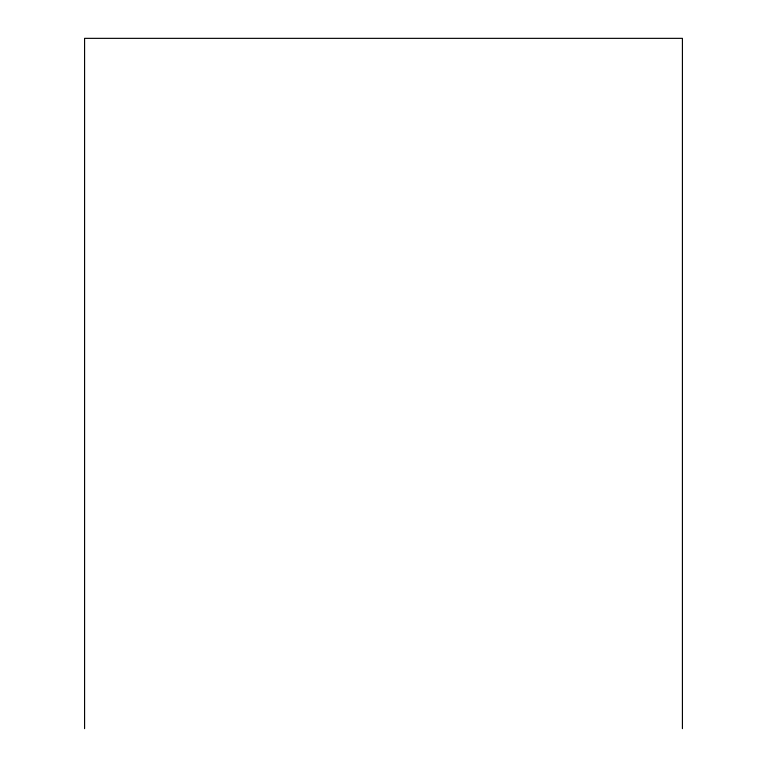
<?xml version="1.0" encoding="UTF-8"?>
<svg xmlns="http://www.w3.org/2000/svg" width="767" height="767" viewBox="0 0 767 767"><rect width="100%" height="100%" fill="white"/><g stroke="black" fill="none" stroke-linecap="round" stroke-linejoin="round"><path stroke-width="1.15" d="M682.419 728.65L682.419 38.35L84.581 38.35L84.581 728.65"/></g></svg>
